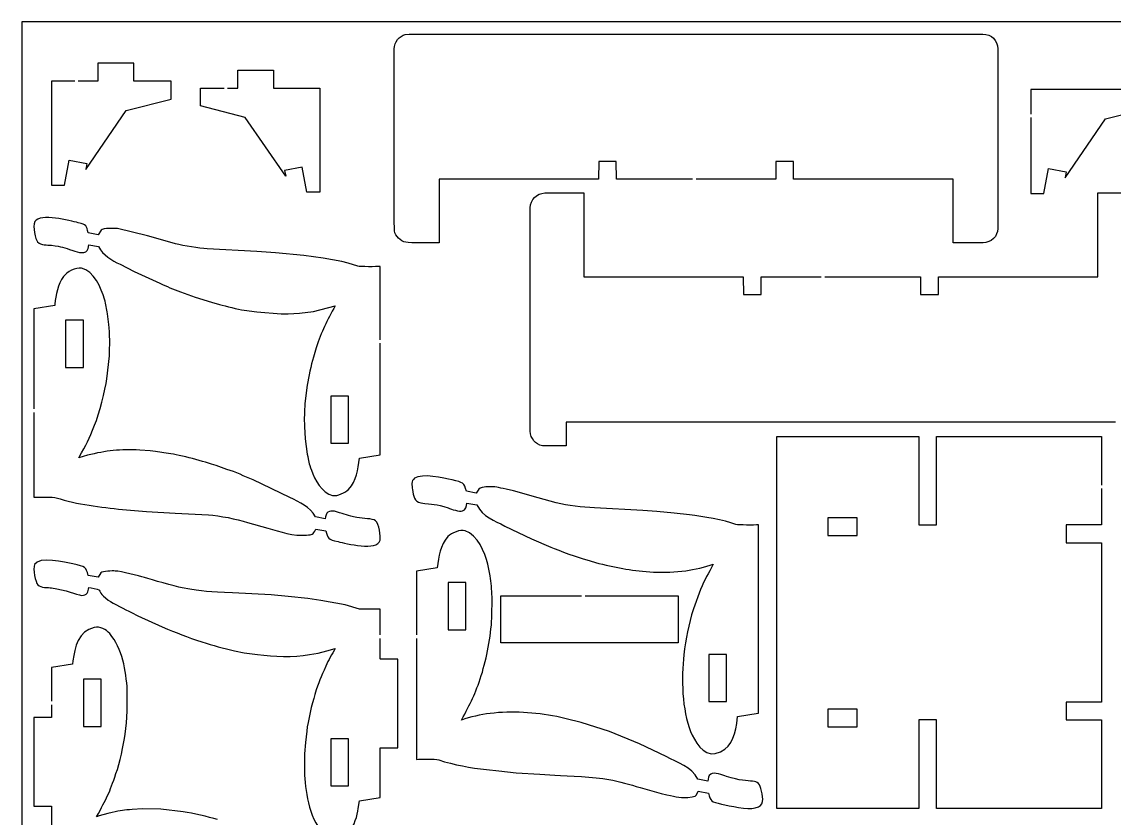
# Model space of a CAD drawing. Extents: x 16 to 596, y 60 to 440.
# Drawn here: x 16.2 to 173.4, y 325.7 to 440.3 of the extents above; entities that cross this region are included whole.
import ezdxf

# ---------------------------------------------------------------- set-up
doc = ezdxf.new("R2010")
doc.units = 0
doc.layers.get('0').update_dxf_attribs({"linetype": 'CONTINUOUS'})

msp = doc.modelspace()

# ---------------------------------------------------------------- linework, layer by layer
at = {"color": 1}
for p, q in [((596.208698, 440.268814), (16.208698, 440.268814)), ((16.208698, 440.268814), (16.208698, 60.268814))]:
    msp.add_line(p, q, dxfattribs=at)
at = {"color": 3}
for p, q in [((71.383698, 438.443814), (71.933698, 438.518814)), ((71.933698, 438.518814), (154.508698, 438.518814)), ((156.683698, 436.368814), (156.658598, 410.518814)), ((32.304498, 434.319514), (27.154498, 434.319514)), ((27.154498, 434.319514), (27.154498, 431.744514)), ((32.304498, 431.744514), (32.304498, 434.319514)), ((47.283698, 430.743814), (47.283698, 433.318814)), ((47.283698, 433.318814), (52.433698, 433.318814)), ((52.433698, 433.318814), (52.433698, 430.743814)), ((23.816998, 431.744514), (20.479498, 431.744514)), ((20.479498, 431.744514), (20.479498, 416.769514)), ((27.154498, 431.744514), (24.316998, 431.744514)), ((37.679498, 431.744514), (32.304498, 431.744514)), ((37.679498, 429.144414), (37.679498, 431.744514)), ((41.908698, 428.168814), (41.908698, 430.743814)), ((41.908698, 430.743814), (45.305298, 430.743814)), ((45.805298, 430.743814), (47.283698, 430.743814)), ((52.433698, 430.743814), (59.108698, 430.743814)), ((59.108698, 430.743814), (59.108698, 415.768814)), ((178.608698, 430.518814), (161.408598, 430.518814)), ((161.408598, 430.518814), (161.408598, 426.982314)), ((31.229498, 427.494514), (37.679498, 429.144414)), ((48.358698, 426.518814), (41.908698, 428.168814)), ((172.158698, 426.293814), (178.608698, 427.943814)), ((25.429498, 419.044514), (31.229498, 427.494514)), ((54.183698, 418.068814), (48.358698, 426.518814)), ((161.408598, 426.482314), (161.408598, 415.568814)), ((166.358698, 417.843814), (172.158698, 426.293814)), ((22.354498, 416.769514), (23.029498, 420.369514)), ((23.029498, 420.369514), (25.579498, 419.894514)), ((25.579498, 419.894514), (25.429498, 419.044514)), ((99.233698, 420.193814), (99.208698, 417.643814)), ((101.758698, 420.193814), (99.233698, 420.193814)), ((101.783698, 417.643814), (101.758698, 420.193814)), ((127.258698, 420.193814), (124.708598, 420.193814)), ((124.708598, 420.193814), (124.708598, 417.643814)), ((127.258698, 417.643814), (127.258698, 420.193814)), ((56.558698, 419.368814), (54.008698, 418.893814)), ((54.008698, 418.893814), (54.183698, 418.068814)), ((57.233598, 415.768814), (56.558698, 419.368814)), ((163.283698, 415.568814), (163.983698, 419.168814)), ((163.983698, 419.168814), (166.508698, 418.693814)), ((166.508698, 418.693814), (166.358698, 417.843814)), ((20.479498, 416.769514), (22.354498, 416.769514)), ((99.208698, 417.643814), (76.258698, 417.643814)), ((76.258698, 417.643814), (76.258698, 408.468814)), ((112.746098, 417.643814), (101.783698, 417.643814)), ((124.708598, 417.643814), (113.246098, 417.643814)), ((150.233698, 417.643814), (127.258698, 417.643814)), ((150.233698, 408.468814), (150.233698, 417.643814)), ((59.108698, 415.768814), (57.233598, 415.768814)), ((91.483698, 415.643814), (97.108598, 415.643814)), ((97.108598, 415.643814), (97.108598, 403.593814)), ((161.408598, 415.568814), (163.283698, 415.568814)), ((171.058698, 403.593814), (171.058698, 415.643814)), ((89.358598, 381.368814), (89.358598, 413.493814)), ((27.608698, 410.293814), (27.208698, 409.643814)), ((34.283698, 409.493814), (29.983698, 410.518814)), ((27.208698, 409.643814), (25.758698, 409.918814)), ((36.483698, 408.843814), (34.283698, 409.493814)), ((38.333698, 408.343814), (36.483698, 408.843814)), ((25.758698, 407.668814), (25.858698, 408.168814)), ((25.858698, 408.168814), (27.258698, 407.918814)), ((50.033698, 407.218714), (42.883698, 407.593814)), ((52.733698, 407.018714), (50.033698, 407.218714)), ((154.558698, 408.468814), (150.233698, 408.468814)), ((56.783698, 406.643814), (52.733698, 407.018714)), ((59.583698, 406.268814), (56.783698, 406.643814)), ((62.283698, 405.768814), (59.583698, 406.268814)), ((63.158698, 405.543814), (62.283698, 405.768814)), ((30.358698, 405.393814), (32.383698, 404.343814)), ((32.383698, 404.343814), (36.058698, 402.643814)), ((64.558598, 405.118814), (63.158698, 405.543814)), ((67.783698, 394.533214), (67.783698, 405.043714)), ((97.108598, 403.593814), (120.033698, 403.593814)), ((120.033698, 403.593814), (120.058698, 401.043814)), ((122.608698, 401.043814), (122.608698, 403.593814)), ((122.608698, 403.593814), (131.250298, 403.593814)), ((131.750298, 403.593814), (145.558698, 403.593814)), ((145.558698, 403.593814), (145.558698, 401.043814)), ((148.108598, 401.043814), (148.133698, 403.593814)), ((148.133698, 403.593814), (171.058698, 403.593814)), ((39.058698, 401.418814), (41.158698, 400.643814)), ((120.058698, 401.043814), (122.608698, 401.043814)), ((145.558698, 401.043814), (148.108598, 401.043814)), ((20.933698, 399.468814), (17.933698, 398.968814)), ((20.958698, 399.643814), (20.933698, 399.468814)), ((41.158698, 400.643814), (43.483698, 399.918814)), ((43.483698, 399.918814), (44.658698, 399.593814)), ((58.183698, 398.593814), (61.308698, 399.393814)), ((17.933698, 398.968814), (17.933698, 384.567414)), ((28.733698, 396.693814), (28.533698, 398.268814)), ((48.183698, 398.793814), (50.008698, 398.518814)), ((50.008698, 398.518814), (53.533698, 398.268814)), ((53.533698, 398.268814), (54.558698, 398.268814)), ((54.558698, 398.268814), (56.183698, 398.343814)), ((56.183698, 398.343814), (58.183698, 398.593814)), ((58.558698, 393.368814), (58.158698, 392.018814)), ((67.783698, 377.943814), (67.783698, 394.033214)), ((28.433698, 388.918814), (28.808698, 392.218814)), ((57.283698, 387.993814), (56.958698, 385.343814)), ((17.933698, 384.067414), (17.933698, 371.893714)), ((56.883698, 382.043814), (56.983698, 380.243714)), ((173.608698, 382.643814), (94.558698, 382.643814)), ((94.558698, 382.643814), (94.558698, 379.268814)), ((124.858698, 380.593814), (145.308698, 380.618814)), ((124.858698, 327.068714), (124.858698, 380.593814)), ((145.308698, 380.618814), (145.308698, 367.868814)), ((147.858698, 367.893814), (147.858698, 380.618814)), ((147.858698, 380.618814), (171.608698, 380.618814)), ((171.608698, 380.618814), (171.608698, 373.613814)), ((56.983698, 380.243714), (57.283698, 378.068814)), ((94.558698, 379.268814), (91.133698, 379.268814)), ((25.633698, 377.893814), (24.408698, 377.543814)), ((34.658698, 378.518814), (33.183698, 378.643714)), ((64.783598, 377.468814), (67.783698, 377.943814)), ((45.708698, 375.868714), (44.183698, 376.418814)), ((54.783698, 371.843814), (49.483698, 374.368814)), ((81.608698, 372.468814), (80.183698, 372.718814)), ((81.958698, 373.043814), (81.608698, 372.468814)), ((86.958698, 372.768814), (85.933698, 373.018814)), ((90.533698, 371.768814), (86.958698, 372.768814)), ((171.608698, 373.113814), (171.608698, 367.893814)), ((80.258598, 370.993814), (81.683698, 370.743814)), ((93.108698, 371.068814), (90.533698, 371.768814)), ((30.708698, 370.093814), (34.133698, 369.818814)), ((34.133698, 369.818814), (38.258698, 369.568814)), ((38.258698, 369.568814), (43.058698, 369.318714)), ((105.558698, 369.968814), (98.608698, 370.343814)), ((107.608698, 369.793814), (105.558698, 369.968814)), ((110.083698, 369.568814), (107.608698, 369.793814)), ((112.308698, 369.318714), (110.083698, 369.568814)), ((48.683698, 368.243814), (51.608698, 367.393814)), ((59.883698, 368.768814), (58.458698, 369.018814)), ((59.908698, 369.018814), (59.883698, 368.768814)), ((122.208698, 340.768714), (122.208698, 367.868814)), ((145.308698, 367.868814), (147.833698, 367.868814)), ((147.833698, 367.868814), (147.858698, 367.893814)), ((171.608698, 367.893814), (166.508698, 367.868814)), ((166.508698, 367.868814), (166.508698, 365.318814)), ((58.508698, 367.268814), (59.958698, 367.018814)), ((85.708698, 367.718814), (89.533698, 365.868814)), ((89.533698, 365.868814), (92.333698, 364.668814)), ((166.508698, 365.318814), (171.608698, 365.318814)), ((171.608698, 365.318814), (171.608698, 342.368714)), ((75.983698, 361.718814), (72.983698, 361.243814)), ((83.583698, 360.543814), (83.258698, 362.243814)), ((97.508598, 362.843814), (99.258698, 362.343814)), ((27.208698, 360.368814), (25.758698, 360.618814)), ((27.583698, 360.993714), (27.208698, 360.368814)), ((72.983698, 361.243814), (72.983698, 352.045814)), ((113.883698, 358.568814), (112.858698, 355.793814)), ((52.083698, 357.793814), (46.533698, 358.118814)), ((54.533698, 357.568814), (52.083698, 357.793814)), ((57.358698, 357.268814), (54.533698, 357.568814)), ((59.233698, 357.018714), (57.358698, 357.268814)), ((62.758698, 356.368814), (59.233698, 357.018714)), ((83.858698, 354.468814), (83.883698, 357.543814)), ((85.158698, 350.893814), (85.158698, 357.693814)), ((85.158698, 357.693814), (96.771198, 357.693814)), ((97.271198, 357.693814), (110.658698, 357.693814)), ((110.658698, 357.693814), (110.658698, 350.893814)), ((64.783598, 355.743814), (62.758698, 356.368814)), ((67.783698, 355.743814), (64.783598, 355.743814)), ((67.783698, 352.045814), (67.783698, 355.743814)), ((31.983698, 355.268814), (32.883698, 354.793814)), ((32.883698, 354.793814), (36.408698, 353.193814)), ((67.783698, 348.593814), (67.783698, 351.545814)), ((72.983698, 351.545814), (72.983698, 334.143814)), ((110.658698, 350.893814), (85.158698, 350.893814)), ((46.833698, 349.768814), (48.208698, 349.493714)), ((48.208698, 349.493714), (50.133698, 349.218814)), ((57.608598, 349.218814), (58.858698, 349.443814)), ((58.858698, 349.443814), (60.083698, 349.743814)), ((60.083698, 349.743814), (61.308698, 350.093714)), ((23.483698, 347.818814), (20.483698, 347.343714)), ((23.558698, 348.318714), (23.483698, 347.818814)), ((67.808698, 348.568814), (67.783698, 348.593814)), ((70.333598, 348.568814), (67.808698, 348.568814)), ((70.333598, 335.818714), (70.333598, 348.568814)), ((20.483698, 347.343714), (20.483698, 342.497914)), ((31.383698, 341.068814), (31.383698, 344.118714)), ((20.483698, 341.997914), (20.483698, 340.168714)), ((171.608698, 342.368714), (166.508698, 342.368714)), ((166.508698, 342.368714), (166.508698, 339.843814)), ((20.483698, 340.168714), (17.933698, 340.168714)), ((17.933698, 340.168714), (17.933698, 327.418814)), ((31.258698, 339.418814), (31.383698, 341.068814)), ((94.533598, 339.993714), (93.183698, 340.293814)), ((96.708598, 339.443814), (94.533598, 339.993714)), ((119.083698, 339.293814), (119.183698, 340.293814)), ((119.183698, 340.293814), (122.183698, 340.768714)), ((122.183698, 340.768714), (122.208698, 340.768714)), ((147.833698, 339.818814), (145.308698, 339.818814)), ((145.308698, 339.818814), (145.308698, 327.093714)), ((147.858698, 327.093714), (147.833698, 339.818814)), ((166.508698, 339.843814), (166.533698, 339.818814)), ((166.533698, 339.818814), (171.608698, 339.818814)), ((171.608698, 339.818814), (171.608698, 327.068714)), ((31.058698, 337.768714), (31.258698, 339.418814)), ((57.208598, 338.218714), (57.008698, 336.568714)), ((100.758698, 338.143814), (96.708598, 339.443814)), ((105.083698, 336.393714), (100.758698, 338.143814)), ((57.008698, 336.568714), (56.883698, 334.918814)), ((56.883698, 334.918814), (56.883698, 331.868714)), ((67.783698, 335.793714), (70.333598, 335.818714)), ((67.783698, 328.643714), (67.783698, 335.793714)), ((108.933698, 334.568814), (105.083698, 336.393714)), ((83.083698, 332.668714), (84.858698, 332.468714)), ((84.858698, 332.468714), (87.358698, 332.218714)), ((87.358698, 332.218714), (90.733698, 331.993814)), ((90.733698, 331.993814), (92.908698, 331.843714)), ((114.933698, 331.018714), (113.508698, 331.268714)), ((64.783598, 328.168814), (67.783698, 328.643714)), ((105.183698, 330.093814), (108.208698, 329.243714)), ((108.208698, 329.243714), (109.033598, 329.043714)), ((113.458698, 329.318814), (113.558698, 329.543814)), ((113.558698, 329.543814), (115.008698, 329.293714)), ((17.933698, 327.418814), (20.458698, 327.418814)), ((20.458698, 327.418814), (20.483698, 327.393814)), ((20.483698, 327.393814), (20.483698, 320.243814)), ((33.558698, 327.018814), (32.108698, 326.943814)), ((36.208698, 326.968814), (33.558698, 327.018814)), ((64.633698, 327.068714), (64.783598, 328.168814)), ((145.283698, 327.068714), (124.858698, 327.068714)), ((145.308698, 327.093714), (145.283698, 327.068714)), ((147.883698, 327.068714), (147.858698, 327.093714)), ((171.608698, 327.068714), (147.883698, 327.068714)), ((27.358698, 326.018814), (26.958698, 325.893714)), ((28.583698, 326.343814), (27.358698, 326.018814)), ((29.208698, 326.493714), (28.583698, 326.343814)), ((39.433698, 326.593814), (36.208698, 326.968814))]:
    msp.add_line(p, q, dxfattribs=at)
at = {"color": 7}
for p, q in [((25.058698, 397.318814), (22.508698, 397.318814)), ((22.508698, 397.318814), (22.508698, 390.518814)), ((25.058698, 390.518814), (25.058698, 397.318814)), ((22.508698, 390.518814), (25.058698, 390.518814)), ((63.208698, 386.418814), (60.658698, 386.418814)), ((60.658698, 386.418814), (60.658698, 379.618814)), ((63.208698, 379.618814), (63.208698, 386.418814)), ((60.658698, 379.618814), (63.208698, 379.618814)), ((136.433698, 368.893814), (132.183698, 368.893814)), ((132.183698, 368.893814), (132.183698, 366.343714)), ((136.433698, 366.343714), (136.433698, 368.893814)), ((132.183698, 366.343714), (136.433698, 366.343714)), ((80.108698, 359.568814), (77.558698, 359.568814)), ((77.558698, 359.568814), (77.558698, 352.768814)), ((80.108698, 352.768814), (80.108698, 359.568814)), ((103.308698, 357.743814), (103.308698, 357.743814)), ((77.558698, 352.768814), (80.108698, 352.768814)), ((117.633698, 349.243814), (115.083698, 349.243814)), ((115.083698, 349.243814), (115.083698, 342.443814)), ((117.633698, 342.443814), (117.633698, 349.243814)), ((27.608698, 345.668814), (25.058698, 345.668814)), ((25.058698, 345.668814), (25.058698, 338.868814)), ((27.608698, 338.868814), (27.608698, 345.668814)), ((115.083698, 342.443814), (117.633698, 342.443814)), ((136.433698, 341.368714), (132.183698, 341.368714)), ((132.183698, 341.368714), (132.183698, 338.818714)), ((136.433698, 338.818714), (136.433698, 341.368714)), ((25.058698, 338.868814), (27.608698, 338.868814)), ((132.183698, 338.818714), (136.433698, 338.818714)), ((63.208698, 337.118814), (60.658698, 337.118814)), ((60.658698, 337.118814), (60.658698, 330.318814)), ((63.208698, 330.318814), (63.208698, 337.118814)), ((60.658698, 330.318814), (63.208698, 330.318814))]:
    msp.add_line(p, q, dxfattribs=at)
at = {"color": 3}
for points in [[(69.808698, 436.368814), (69.808698, 437.360614), (70.552998, 438.250514), (71.383698, 438.443814)], [(154.508698, 438.518814), (155.781398, 438.432414), (156.618698, 437.667814), (156.683698, 436.368814)], [(69.833698, 410.193714), (69.734698, 410.803314), (69.808698, 435.755414), (69.808698, 436.368814)], [(89.358598, 413.493814), (89.418498, 414.695514), (90.278198, 415.577014), (91.483698, 415.643814)], [(171.058698, 415.643814), (172.031298, 415.643814), (176.399998, 415.715514), (177.008698, 415.593814)], [(24.333698, 411.368814), (23.145298, 411.667814), (18.823198, 412.793114), (18.083698, 411.518814)], [(18.083698, 411.518814), (17.707998, 410.871514), (18.181398, 408.931614), (18.483698, 408.593814)], [(25.758698, 409.918814), (25.512698, 410.902714), (25.512698, 411.072114), (24.333698, 411.368814)], [(29.983698, 410.518814), (29.532898, 410.574314), (27.898898, 410.593214), (27.608698, 410.293814)], [(156.658598, 410.518814), (156.599098, 409.955814), (156.476998, 409.512014), (156.033698, 409.068814)], [(71.483698, 408.543814), (70.692898, 408.719614), (69.955898, 409.441014), (69.833698, 410.193714)], [(156.033698, 409.068814), (155.669398, 408.704614), (155.065498, 408.496914), (154.558698, 408.468814)], [(18.483698, 408.593814), (18.963898, 408.057214), (19.839698, 408.195114), (20.483698, 408.118814)], [(20.483698, 408.118814), (22.003198, 407.938814), (22.210598, 407.780814), (23.533698, 407.368814)], [(23.533698, 407.368814), (24.307498, 407.127814), (25.477198, 406.682614), (25.758698, 407.668814)], [(27.258698, 407.918814), (27.869198, 406.697714), (29.145198, 405.923014), (30.358698, 405.393814)], [(42.883698, 407.593814), (41.683598, 407.660014), (39.517798, 408.026714), (38.333698, 408.343814)], [(76.258698, 408.468814), (75.435398, 408.473314), (72.026598, 408.423114), (71.483698, 408.543814)], [(24.783698, 404.818814), (23.983598, 404.981914), (22.692998, 404.277814), (22.208698, 403.643714)], [(28.108698, 400.368814), (27.630098, 401.905714), (26.562598, 404.456214), (24.783698, 404.818814)], [(67.783698, 405.043714), (67.230298, 405.048214), (64.915398, 404.999914), (64.558598, 405.118814)], [(22.208698, 403.643714), (21.331198, 402.494814), (21.137998, 400.982714), (20.958698, 399.643814)], [(36.058698, 402.643814), (37.081098, 402.233214), (37.959098, 401.781114), (39.058698, 401.418814)], [(28.533698, 398.268814), (28.397898, 398.996014), (28.358798, 399.565714), (28.108698, 400.368814)], [(44.658698, 399.593814), (45.579798, 399.363514), (47.295698, 398.904814), (48.183698, 398.793814)], [(61.308698, 399.393814), (60.096198, 397.249214), (59.345498, 395.706114), (58.558698, 393.368814)], [(28.808698, 392.218814), (28.880698, 393.376014), (28.875098, 395.562914), (28.733698, 396.693814)], [(58.158698, 392.018814), (57.842598, 390.753314), (57.443898, 389.275314), (57.283698, 387.993814)], [(26.683698, 382.243814), (27.323298, 383.836714), (28.235698, 387.241514), (28.433698, 388.918814)], [(56.958698, 385.343814), (56.890498, 384.248014), (56.815298, 383.142714), (56.883698, 382.043814)], [(24.408698, 377.543814), (25.542498, 379.549814), (25.832798, 380.124614), (26.683698, 382.243814)], [(91.133698, 379.268814), (90.084298, 379.476914), (89.443398, 380.302914), (89.358598, 381.368814)], [(33.183698, 378.643714), (30.347498, 378.800214), (28.370298, 378.577914), (25.633698, 377.893814)], [(37.333698, 378.168814), (36.316098, 378.296014), (35.815298, 378.446814), (34.658698, 378.518814)], [(44.183698, 376.418814), (42.574698, 376.960414), (38.946598, 377.967214), (37.333698, 378.168814)], [(57.283698, 378.068814), (57.493298, 377.000414), (57.496498, 376.836814), (57.883698, 375.743814)], [(63.233698, 372.993814), (64.418598, 374.291314), (64.573698, 375.789514), (64.783598, 377.468814)], [(49.483698, 374.368814), (48.277698, 374.853114), (46.938298, 375.485814), (45.708698, 375.868714)], [(57.883698, 375.743814), (58.358798, 374.402814), (59.414398, 372.429314), (60.933698, 372.118814)], [(72.733698, 374.593814), (72.190098, 374.202014), (72.336898, 373.534214), (72.433698, 372.968814)], [(78.133698, 374.343814), (76.914898, 374.618514), (73.780498, 375.348314), (72.733698, 374.593814)], [(80.183698, 372.718814), (79.873098, 373.961314), (79.733298, 373.983214), (78.133698, 374.343814)], [(60.933698, 372.118814), (61.615198, 371.979514), (62.808198, 372.527814), (63.233698, 372.993814)], [(72.433698, 372.968814), (72.585498, 372.082414), (72.617298, 371.179914), (73.633698, 371.043814)], [(82.983698, 373.343814), (82.686298, 373.327314), (82.153198, 373.273414), (81.958698, 373.043814)], [(85.933698, 373.018814), (84.567998, 373.255414), (84.604198, 373.433614), (82.983698, 373.343814)], [(17.933698, 371.893714), (18.494298, 371.884614), (20.792998, 371.915714), (21.158698, 371.793814)], [(21.158698, 371.793814), (24.175798, 370.788114), (27.550698, 370.444014), (30.708698, 370.093814)], [(58.458698, 369.018814), (57.688298, 370.559614), (56.174298, 371.099614), (54.783698, 371.843814)], [(73.633698, 371.043814), (75.371898, 370.811014), (75.746698, 370.960414), (77.558698, 370.318714)], [(79.633598, 369.893814), (80.095298, 370.030214), (80.220798, 370.577914), (80.258598, 370.993814)], [(98.608698, 370.343814), (96.832598, 370.436214), (94.832798, 370.607314), (93.108698, 371.068814)], [(61.483698, 369.768814), (60.715798, 370.006614), (60.053198, 369.918714), (59.908698, 369.018814)], [(64.408698, 368.943814), (63.055598, 369.214414), (62.758098, 369.374114), (61.483698, 369.768814)], [(77.558698, 370.318714), (78.042198, 370.147514), (79.153798, 369.752114), (79.633598, 369.893814)], [(81.683698, 370.743814), (82.566398, 368.978314), (84.241698, 368.557114), (85.708698, 367.718814)], [(43.058698, 369.318714), (44.682798, 369.238014), (47.090198, 368.699114), (48.683698, 368.243814)], [(67.108698, 368.468814), (66.621098, 368.849514), (65.377598, 368.750114), (64.408698, 368.943814)], [(67.758598, 365.693814), (67.865798, 366.166914), (67.616398, 368.072414), (67.108698, 368.468814)], [(118.983698, 367.943814), (117.213698, 368.592214), (114.205498, 369.094814), (112.308698, 369.318714)], [(122.208698, 367.868814), (121.666398, 367.873214), (119.323398, 367.819414), (118.983698, 367.943814)], [(51.608698, 367.393814), (53.304698, 366.939214), (55.412998, 366.224814), (57.158698, 366.418814)], [(57.158698, 366.418814), (58.067898, 366.519814), (58.067698, 366.386714), (58.508698, 367.268814)], [(59.958698, 367.018814), (60.212298, 366.004314), (60.254898, 365.757114), (61.708698, 365.468814)], [(80.008698, 367.043814), (79.319498, 367.271014), (78.011698, 366.717214), (77.533698, 366.193814)], [(83.258698, 362.243814), (82.806998, 363.929014), (81.825198, 366.444914), (80.008698, 367.043814)], [(61.708698, 365.468814), (62.873098, 365.237914), (67.377298, 364.011714), (67.758598, 365.693814)], [(77.533698, 366.193814), (76.361398, 364.910014), (76.190098, 363.370214), (75.983698, 361.718814)], [(23.558698, 362.268814), (22.513198, 362.504514), (18.600198, 363.393914), (18.033698, 362.168714)], [(92.333698, 364.668814), (93.482798, 364.207414), (96.399698, 363.121014), (97.508598, 362.843814)], [(18.033698, 362.168714), (17.765898, 361.589614), (18.153098, 359.599414), (18.508698, 359.243814)], [(25.758698, 360.618814), (25.422498, 361.851614), (25.426798, 361.847714), (23.558698, 362.268814)], [(99.258698, 362.343814), (102.116998, 361.629214), (104.157298, 361.277514), (107.108698, 361.093814)], [(111.783598, 361.293814), (112.935398, 361.437814), (114.630898, 361.814614), (115.708698, 362.218814)], [(115.708698, 362.218814), (114.992598, 360.846314), (114.489598, 360.077714), (113.883698, 358.568814)], [(29.658698, 361.243814), (29.268498, 361.268114), (27.812798, 361.253414), (27.583698, 360.993714)], [(33.858698, 360.318814), (33.066498, 360.565514), (30.437898, 361.195314), (29.658698, 361.243814)], [(39.283698, 358.818814), (38.245898, 359.012614), (34.873398, 360.002814), (33.858698, 360.318814)], [(83.883698, 357.543814), (83.824298, 358.498514), (83.765998, 359.612214), (83.583698, 360.543814)], [(107.108698, 361.093814), (108.669898, 360.996614), (110.234798, 361.100214), (111.783598, 361.293814)], [(18.508698, 359.243814), (18.947898, 358.804614), (19.984398, 358.877914), (20.483698, 358.818814)], [(20.483698, 358.818814), (22.583798, 358.570114), (24.022398, 357.799714), (24.808698, 357.743814)], [(24.808698, 357.743814), (25.586198, 357.688514), (25.765698, 358.256514), (25.833698, 358.868814)], [(25.833698, 358.868814), (26.109698, 358.816214), (27.196898, 358.680214), (27.308698, 358.543814)], [(27.308698, 358.543814), (27.449898, 358.371514), (27.449998, 357.914314), (28.633698, 357.068814)], [(46.533698, 358.118814), (43.044798, 358.297314), (42.480898, 358.221614), (39.283698, 358.818814)], [(28.633698, 357.068814), (29.455798, 356.481614), (31.044698, 355.709714), (31.983698, 355.268814)], [(112.858698, 355.793814), (112.128398, 353.448414), (111.771098, 351.603314), (111.483698, 349.168814)], [(82.333698, 346.218814), (83.135698, 348.794414), (83.690398, 351.776714), (83.858698, 354.468814)], [(26.608698, 353.118814), (24.376898, 352.628114), (23.801598, 350.261814), (23.558698, 348.318714)], [(28.858698, 352.243814), (28.336898, 352.859814), (27.483298, 353.311114), (26.608698, 353.118814)], [(31.383698, 344.118714), (31.214798, 346.832414), (30.659798, 350.117714), (28.858698, 352.243814)], [(36.408698, 353.193814), (38.480998, 352.361714), (39.946398, 351.724914), (42.133698, 351.043814)], [(42.133698, 351.043814), (43.679998, 350.562314), (45.244198, 350.093614), (46.833698, 349.768814)], [(50.133698, 349.218814), (52.564998, 348.931814), (55.186398, 348.783514), (57.608598, 349.218814)], [(61.308698, 350.093714), (60.851098, 349.277514), (60.326498, 348.426814), (59.958698, 347.568814)], [(111.483698, 349.168814), (111.100798, 345.925614), (111.204198, 341.170214), (112.458698, 338.143814)], [(59.958698, 347.568814), (59.231198, 345.871814), (58.958698, 345.340414), (58.383698, 343.493814)], [(79.483698, 339.793714), (80.771198, 342.261514), (81.485398, 343.494514), (82.333698, 346.218814)], [(58.383698, 343.493814), (57.932198, 342.043814), (57.384498, 339.712314), (57.208598, 338.218714)], [(93.183698, 340.293814), (89.964398, 340.895214), (86.843198, 341.150314), (83.583698, 340.743714)], [(83.583698, 340.743714), (82.295698, 340.583014), (80.692198, 340.247514), (79.483698, 339.793714)], [(112.458698, 338.143814), (112.990098, 336.861914), (114.308198, 334.545114), (116.008698, 334.968814)], [(116.008698, 334.968814), (118.194198, 335.513414), (118.730698, 337.256114), (119.083698, 339.293814)], [(29.758698, 332.093814), (30.265498, 333.598214), (30.873598, 336.201214), (31.058698, 337.768714)], [(72.983698, 334.143814), (73.727998, 334.143814), (75.571298, 334.281514), (76.208698, 334.068814)], [(76.208698, 334.068814), (78.426498, 333.328814), (80.761498, 332.927214), (83.083698, 332.668714)], [(113.508698, 331.268714), (112.580798, 333.124514), (110.551198, 333.644514), (108.933698, 334.568814)], [(26.958698, 325.893714), (28.433998, 328.525514), (28.818098, 329.301514), (29.758698, 332.093814)], [(56.883698, 331.868714), (57.048598, 329.220414), (57.701198, 325.087714), (59.858698, 323.318714)], [(92.908698, 331.843714), (94.962298, 331.783414), (98.538098, 331.648614), (100.708698, 331.243714)], [(115.358598, 332.018714), (115.005198, 331.773314), (114.968898, 331.407714), (114.933698, 331.018714)], [(117.633698, 331.693814), (117.046598, 331.895514), (115.843998, 332.355814), (115.358598, 332.018714)], [(122.658698, 329.568814), (122.241098, 331.812014), (121.346298, 330.418314), (117.633698, 331.693814)], [(100.708698, 331.243714), (102.206398, 330.964314), (103.723398, 330.534614), (105.183698, 330.093814)], [(109.033598, 329.043714), (110.510598, 328.788214), (110.886698, 328.467114), (112.658698, 328.743814)], [(112.658698, 328.743814), (113.009098, 328.798514), (113.189998, 328.779414), (113.458698, 329.318814)], [(115.008698, 329.293714), (115.312298, 328.079614), (115.396298, 328.069714), (116.908698, 327.693714)], [(121.758698, 327.143814), (123.186198, 327.456814), (122.864398, 328.463914), (122.658698, 329.568814)], [(63.308698, 323.793814), (64.045698, 324.531114), (64.513498, 326.050414), (64.633698, 327.068714)], [(116.908698, 327.693714), (118.026098, 327.415914), (120.684298, 326.908214), (121.758698, 327.143814)], [(32.108698, 326.943814), (30.941198, 326.806014), (30.417998, 326.779214), (29.208698, 326.493714)], [(44.383698, 325.468714), (42.989498, 325.841614), (40.834698, 326.428414), (39.433698, 326.593814)]]:
    msp.add_open_spline(points, degree=3, dxfattribs=at)

doc.saveas('drawing.dxf')
